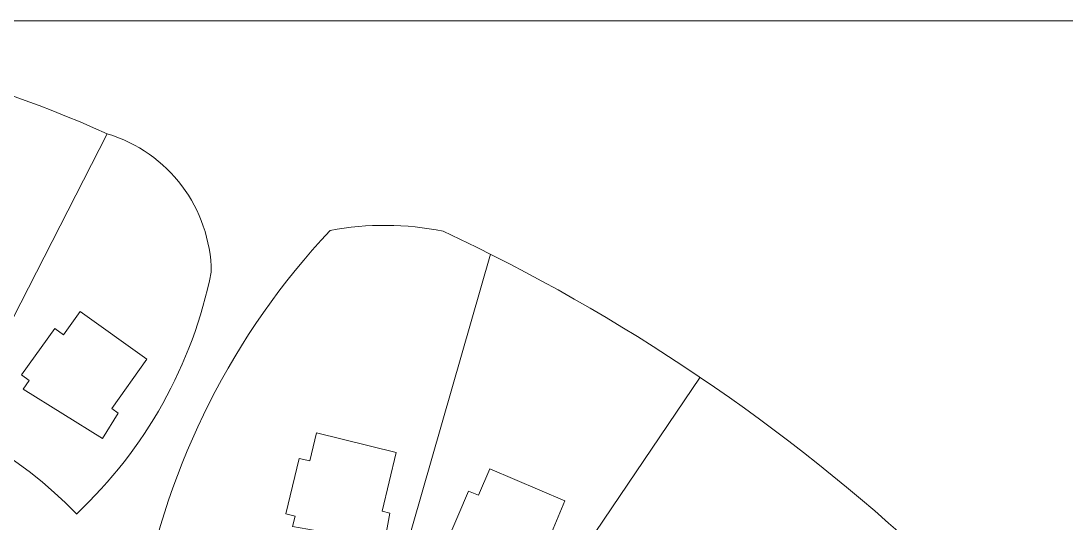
# Model space of a CAD drawing. Header units: inches. Extents: x 36 to 189, y -75 to 56.
# Drawn here: x 47.28 to 64.77, y 47.51 to 55.9 of the extents above; entities that cross this region are included whole.
import ezdxf

# ---------------------------------------------------------------- set-up
doc = ezdxf.new("R2010")
doc.units = ezdxf.units.IN
doc.layers.add('01_ORIGINAL_CAD', color=7, linetype='Continuous', lineweight=20)

# ---------------------------------------------------------------- blocks, each defined once
blk = doc.blocks.new('OPTION_01_SCALLOP')
at = {"layer": '01_ORIGINAL_CAD'}
blk.add_line((36.248, 55.9), (71.442, 55.9), dxfattribs=at)
for points in [[(48.726, 54.013), (46.225, 49.126)], [(55.143, 52), (53.51, 46.333)], [(55.552, 45.371), (58.647, 49.945)]]:
    blk.add_lwpolyline(points, dxfattribs=at)
for points in [[(48.804, 49.422), (49.389, 50.246), (48.277, 51.045), (47.995, 50.654), (47.85, 50.758), (47.292, 49.982), (47.421, 49.889), (47.319, 49.747), (48.648, 48.921), (48.911, 49.345)], [(53.327, 47.704), (53.561, 48.687), (52.231, 49.012), (52.116, 48.544), (51.942, 48.586), (51.715, 47.658), (51.87, 47.62), (51.829, 47.45), (53.37, 47.181), (53.455, 47.672)], [(55.995, 46.944), (56.387, 47.876), (55.128, 48.415), (54.938, 47.972), (54.774, 48.042), (54.397, 47.164), (54.544, 47.101), (54.475, 46.94), (55.951, 46.422), (56.116, 46.892)]]:
    blk.add_lwpolyline(points, close=True, dxfattribs=at)
blk.add_lwpolyline([(44.283, 37.084, 0.090917), (40.931, 45.968, -0.652582), (40.931, 49.011, -0.158741), (45.004, 48.425, -0.098355), (47.824, 46.203), (47.755, 46.078)], format="xyb", dxfattribs=at)
for centre, radius, start, end in [((41.139, 37.317), 18.339, 65.5622, 90.1344), ((48.026, 51.672), 2.444, 0.7167, 73.3418), ((53.373, 47.535), 4.948, 78.6004, 100.6499), ((61.436, 43.951), 12.326, 136.7478, 169.6154), ((40.939, 23.771), 31.601, 47.0054, 64.8874), ((43.034, 53.196), 7.583, 313.0815, 348.6437), ((42.751, 42.34), 7.624, 44.2289, 105.6047)]:
    blk.add_arc(centre, radius, start, end, dxfattribs=at)

msp = doc.modelspace()

# ---------------------------------------------------------------- block references
msp.add_blockref('OPTION_01_SCALLOP', (0, 0))

doc.saveas('drawing.dxf')
